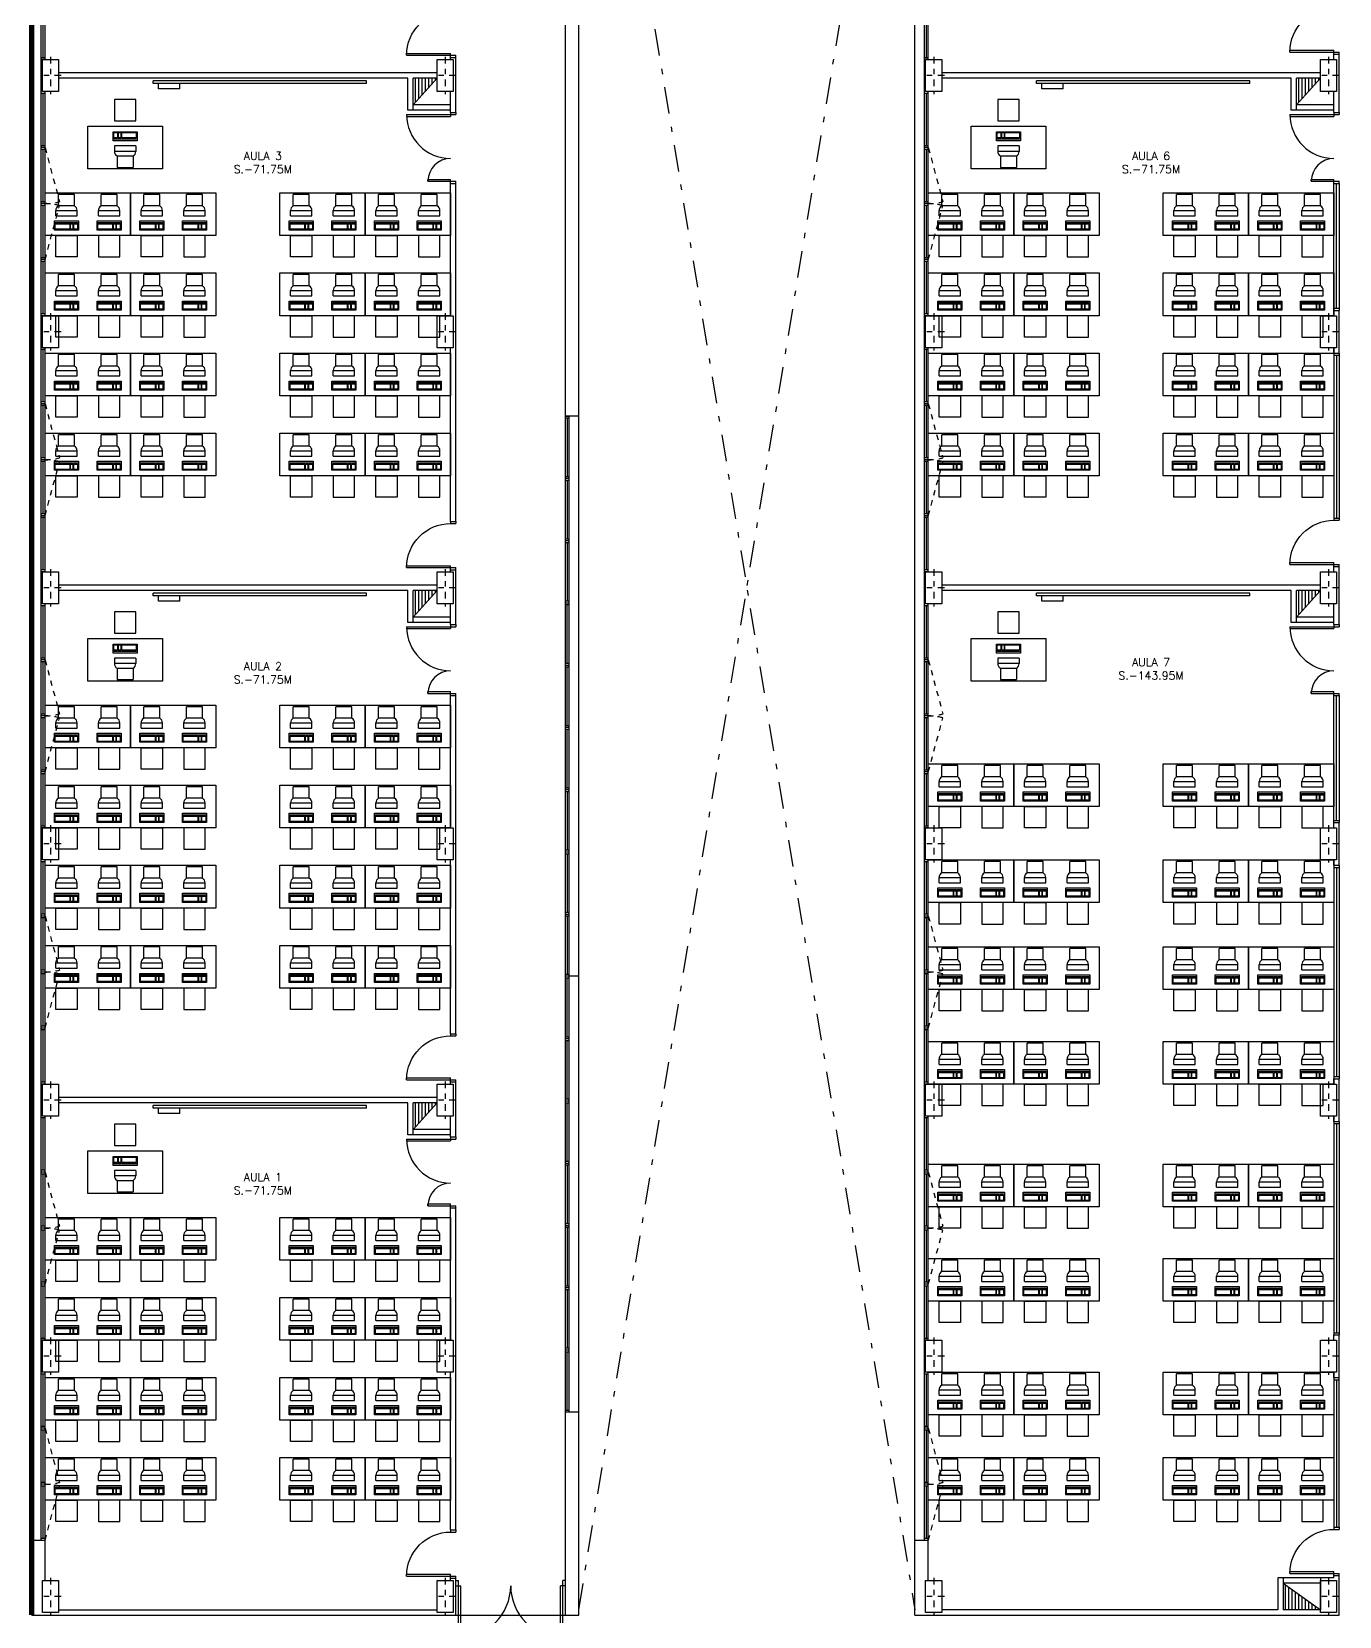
# Model space of a CAD drawing. Header units: millimetres. Extents: x -97 to -13, y 102 to 221.
# Drawn here: x -51.69 to -27.19, y 163.58 to 193.27 of the extents above; entities that cross this region are included whole.
import ezdxf

# ---------------------------------------------------------------- set-up
doc = ezdxf.new("R2010")
doc.units = ezdxf.units.MM
doc.header["$MEASUREMENT"] = 0
doc.linetypes.add('TRAZO_Y_PUNTO', pattern=[1, 0.5, -0.25, 0, -0.25])
doc.linetypes.add('TRAZOS', pattern=[0.75, 0.5, -0.25])
doc.layers.get('0').update_dxf_attribs({"linetype": 'CONTINUOUS'})
for name, color, linetype in [('0-muros-120', 1, 'CONTINUOUS'), ('1-PILARES', 1, 'CONTINUOUS'), ('2-SUPERFICIES', 7, 'CONTINUOUS'), ('6-MOBILIARIO', 7, 'CONTINUOUS')]:
    doc.layers.add(name, color=color, linetype=linetype)
doc.styles.add('RPOMANS', font='romans.shx')

# ---------------------------------------------------------------- blocks, each defined once
blk = doc.blocks.new('P-82-DE')
at = {"color": 24}
for p, q in [((-0.115, 0.825), (-0.115, 0)), ((-0.08, 0.825), (-0.115, 0.825)), ((-0.08, 0.825), (-0.08, -0.1)), ((-0.945, 0), (-0.905, 0)), ((-0.905, 0), (-0.905, -0.1)), ((-0.04, 0), (-0.115, 0)), ((-0.945, -0.1), (-0.905, -0.1)), ((-0.04, -0.1), (-0.08, -0.1))]:
    blk.add_line(p, q, dxfattribs=at)
at = {"color": 54}
for p, q in [((-0.945, 0), (-0.945, -0.1)), ((-0.04, 0), (-0.04, -0.1))]:
    blk.add_line(p, q, dxfattribs=at)
at = {"color": 24}
blk.add_arc((-0.08, 0), 0.825, 90, 180, dxfattribs=at)
blk = doc.blocks.new('A$C6450139C')
at = {"color": 24, "linetype": 'Continuous'}
for p, q in [((0, 1.075), (0.05, 1.075)), ((0, 0.975), (0.09, 0.975)), ((0.05, 0), (0.05, 1.075)), ((0.09, 0), (0.09, 0.975)), ((2.05, 0.975), (1.96, 0.975)), ((1.96, 0), (1.96, 0.975)), ((2, 0), (2, 1.075)), ((2.05, 1.075), (2, 1.075))]:
    blk.add_line(p, q, dxfattribs=at)
for centre, start, end in [((0.05, 0.975), 270, 360), ((2, 0.975), 180, 270)]:
    blk.add_arc(centre, 0.975, start, end, dxfattribs=at)
blk = doc.blocks.new('A$C58C86BFC')
at = {"color": 7, "linetype": 'Continuous'}
for p, q in [((0.49, 0.68), (0.56, 0.68)), ((0.49, 0.58), (0.49, 0.68)), ((0.56, 0.68), (0.56, 0.58)), ((0.57, 0.68), (0.57, 0.58)), ((0.57, 0.68), (0.62, 0.68)), ((0.62, 0.68), (0.62, 0.58)), ((0.63, 0.68), (0.63, 0.58)), ((0.63, 0.68), (0.91, 0.68)), ((0.91, 0.68), (0.91, 0.58)), ((0.56, 0.58), (0.49, 0.58)), ((0.49, 0.555), (0.49, 0.57)), ((0.56, 0.57), (0.49, 0.57)), ((0.56, 0.555), (0.49, 0.555)), ((0.5, 0.43), (0.5, 0.33)), ((0.9, 0.43), (0.5, 0.43)), ((0.9, 0.33), (0.5, 0.33)), ((0.56, 0.57), (0.56, 0.555)), ((0.62, 0.58), (0.57, 0.58)), ((0.57, 0.57), (0.57, 0.555)), ((0.62, 0.57), (0.57, 0.57)), ((0.62, 0.555), (0.57, 0.555)), ((0.62, 0.57), (0.62, 0.555)), ((0.91, 0.58), (0.63, 0.58)), ((0.91, 0.57), (0.63, 0.57)), ((0.63, 0.57), (0.63, 0.555)), ((0.91, 0.555), (0.63, 0.555)), ((0.9, 0.43), (0.9, 0.33)), ((0.91, 0.57), (0.91, 0.555)), ((0.55, 0.243), (0.55, 0.03)), ((0.55, 0.243), (0.85, 0.243)), ((0.55, 0.03), (0.85, 0.03)), ((0.85, 0.243), (0.85, 0.03))]:
    blk.add_line(p, q, dxfattribs=at)
blk.add_lwpolyline([(0.475, 0.525), (0.475, 0.695), (0.925, 0.695), (0.925, 0.525)], close=True, dxfattribs=at)
for centre, start, end in [((0.6, 0.33), 180, 240), ((0.8, 0.33), 300, 0)]:
    blk.add_arc(centre, 0.1, start, end, dxfattribs=at)
at = {"layer": '6-MOBILIARIO', "linetype": 'Continuous'}
for points in [[(0.5, 0.9), (0.9, 0.9), (0.9, 1.3), (0.5, 1.3)], [(1.4, 0), (0, 0), (0, 0.8), (1.4, 0.8)]]:
    blk.add_lwpolyline(points, close=True, dxfattribs=at)
blk = doc.blocks.new('A$C444B2FE7')
at = {"color": 7, "linetype": 'Continuous'}
for p, q in [((0.55, 1.17), (0.25, 1.17)), ((0.25, 0.957), (0.25, 1.17)), ((0.55, 0.957), (0.25, 0.957)), ((0.55, 0.957), (0.55, 1.17)), ((1.35, 1.17), (1.05, 1.17)), ((1.05, 0.957), (1.05, 1.17)), ((1.35, 0.957), (1.05, 0.957)), ((1.35, 0.957), (1.35, 1.17)), ((0.19, 0.645), (0.47, 0.645)), ((0.19, 0.63), (0.19, 0.645)), ((0.19, 0.63), (0.47, 0.63)), ((0.19, 0.52), (0.19, 0.62)), ((0.19, 0.62), (0.47, 0.62)), ((0.2, 0.77), (0.2, 0.87)), ((0.2, 0.87), (0.6, 0.87)), ((0.2, 0.77), (0.6, 0.77)), ((0.47, 0.63), (0.47, 0.645)), ((0.47, 0.52), (0.47, 0.62)), ((0.48, 0.63), (0.48, 0.645)), ((0.48, 0.645), (0.53, 0.645)), ((0.48, 0.63), (0.53, 0.63)), ((0.48, 0.52), (0.48, 0.62)), ((0.48, 0.62), (0.53, 0.62)), ((0.53, 0.63), (0.53, 0.645)), ((0.53, 0.52), (0.53, 0.62)), ((0.54, 0.63), (0.54, 0.645)), ((0.54, 0.645), (0.61, 0.645)), ((0.54, 0.63), (0.61, 0.63)), ((0.54, 0.52), (0.54, 0.62)), ((0.54, 0.62), (0.61, 0.62)), ((0.6, 0.77), (0.6, 0.87)), ((0.61, 0.645), (0.61, 0.63)), ((0.61, 0.62), (0.61, 0.52)), ((0.99, 0.645), (1.27, 0.645)), ((0.99, 0.63), (0.99, 0.645)), ((0.99, 0.63), (1.27, 0.63)), ((0.99, 0.52), (0.99, 0.62)), ((0.99, 0.62), (1.27, 0.62)), ((1, 0.77), (1, 0.87)), ((1, 0.87), (1.4, 0.87)), ((1, 0.77), (1.4, 0.77)), ((1.27, 0.63), (1.27, 0.645)), ((1.27, 0.52), (1.27, 0.62)), ((1.28, 0.63), (1.28, 0.645)), ((1.28, 0.645), (1.33, 0.645)), ((1.28, 0.63), (1.33, 0.63)), ((1.28, 0.52), (1.28, 0.62)), ((1.28, 0.62), (1.33, 0.62)), ((1.33, 0.63), (1.33, 0.645)), ((1.33, 0.52), (1.33, 0.62)), ((1.34, 0.63), (1.34, 0.645)), ((1.34, 0.645), (1.41, 0.645)), ((1.34, 0.63), (1.41, 0.63)), ((1.34, 0.52), (1.34, 0.62)), ((1.34, 0.62), (1.41, 0.62)), ((1.4, 0.77), (1.4, 0.87)), ((1.41, 0.645), (1.41, 0.63)), ((1.41, 0.62), (1.41, 0.52)), ((0.47, 0.52), (0.19, 0.52)), ((0.53, 0.52), (0.48, 0.52)), ((0.61, 0.52), (0.54, 0.52)), ((1.27, 0.52), (0.99, 0.52)), ((1.33, 0.52), (1.28, 0.52)), ((1.41, 0.52), (1.34, 0.52))]:
    blk.add_line(p, q, dxfattribs=at)
for points in [[(0.625, 0.675), (0.625, 0.505), (0.175, 0.505), (0.175, 0.675)], [(1.425, 0.675), (1.425, 0.505), (0.975, 0.505), (0.975, 0.675)]]:
    blk.add_lwpolyline(points, close=True, dxfattribs=at)
for centre, start, end in [((0.3, 0.87), 120, 180), ((0.5, 0.87), 0, 60), ((1.1, 0.87), 120, 180), ((1.3, 0.87), 0, 60)]:
    blk.add_arc(centre, 0.1, start, end, dxfattribs=at)
at = {"layer": '6-MOBILIARIO', "linetype": 'Continuous'}
for points in [[(0, 1.2), (1.6, 1.2), (1.6, 0.4), (0, 0.4)], [(0.2, 0.4), (0.6, 0.4), (0.6, 0), (0.2, 0)], [(1.4, 0.4), (1, 0.4), (1, 0), (1.4, 0)]]:
    blk.add_lwpolyline(points, close=True, dxfattribs=at)

msp = doc.modelspace()

# ---------------------------------------------------------------- hatches: boundary and pattern name
at = {"linetype": 'Continuous'}
h = msp.add_hatch(dxfattribs=at)
h.set_pattern_fill('ANSI31', color=104, scale=0.5, angle=45, style=0)
h.set_pattern_definition([(90, (-67.43472, 15.42742), (-0.0625, 1e-17), [])])
h.paths.add_polyline_path([(-44.091, 192.401), (-44.541, 192.401), (-44.541, 191.901)])
h = msp.add_hatch(dxfattribs=at)
h.set_pattern_fill('ANSI31', color=104, scale=0.5, angle=45, style=0)
h.set_pattern_definition([(90, (-50.88472, 15.42742), (-0.0625, 1e-17), [])])
h.paths.add_polyline_path([(-27.541, 192.401), (-27.991, 192.401), (-27.991, 191.901)])
h = msp.add_hatch(dxfattribs=at)
h.set_pattern_fill('ANSI31', color=104, scale=0.5, angle=45, style=0)
h.set_pattern_definition([(90, (-67.43472, 5.82742), (-0.0625, 1e-17), [])])
h.paths.add_polyline_path([(-44.091, 182.801), (-44.541, 182.801), (-44.541, 182.301)])
h = msp.add_hatch(dxfattribs=at)
h.set_pattern_fill('ANSI31', color=104, scale=0.5, angle=45, style=0)
h.set_pattern_definition([(90, (-50.88472, 5.82742), (-0.0625, 1e-17), [])])
h.paths.add_polyline_path([(-27.541, 182.801), (-27.991, 182.801), (-27.991, 182.301)])
h = msp.add_hatch(dxfattribs=at)
h.set_pattern_fill('ANSI31', color=104, scale=0.5, angle=45, style=0)
h.set_pattern_definition([(90, (-67.43472, -3.77258), (-0.0625, 1e-17), [])])
h.paths.add_polyline_path([(-44.091, 173.201), (-44.541, 173.201), (-44.541, 172.701)])
h = msp.add_hatch(dxfattribs=at)
h.set_pattern_fill('ANSI31', color=104, scale=0.5, angle=45, style=0)
h.set_pattern_definition([(270, (-51.13472, 340.67381), (-0.0625, -1e-17), [])])
h.paths.add_polyline_path([(-27.541, 163.701), (-28.241, 164.201), (-28.241, 163.701)])

# ---------------------------------------------------------------- linework, layer by layer
at = {"color": 24, "linetype": 'Continuous'}
for p, q in [((-51.691, 165.001), (-51.691, 202.101)), ((-51.511, 165.001), (-51.511, 202.101)), ((-35.141, 165.001), (-35.141, 200.701)), ((-34.961, 165.001), (-34.961, 200.701)), ((-51.441, 192.751), (-51.441, 196.951)), ((-34.891, 192.751), (-34.891, 196.951)), ((-51.476, 192.786), (-51.476, 193.766)), ((-34.926, 192.786), (-34.926, 193.766)), ((-51.441, 192.786), (-51.511, 192.786)), ((-51.441, 192.751), (-51.511, 192.751)), ((-34.891, 192.786), (-34.961, 192.786)), ((-34.891, 192.751), (-34.961, 192.751)), ((-51.441, 187.951), (-51.441, 192.151)), ((-34.891, 187.951), (-34.891, 192.151)), ((-51.441, 192.116), (-51.511, 192.116)), ((-51.476, 191.136), (-51.476, 192.116)), ((-43.841, 191.901), (-44.541, 191.901)), ((-34.891, 192.116), (-34.961, 192.116)), ((-34.926, 191.136), (-34.926, 192.116)), ((-27.291, 191.901), (-27.991, 191.901)), ((-43.841, 191.801), (-44.541, 191.801)), ((-27.291, 191.801), (-27.991, 191.801)), ((-51.441, 191.136), (-51.511, 191.136)), ((-51.441, 191.101), (-51.511, 191.101)), ((-51.441, 191.066), (-51.511, 191.066)), ((-51.476, 190.086), (-51.476, 191.066)), ((-34.891, 191.136), (-34.961, 191.136)), ((-34.891, 191.101), (-34.961, 191.101)), ((-34.891, 191.066), (-34.961, 191.066)), ((-34.926, 190.086), (-34.926, 191.066)), ((-27.291, 190.431), (-27.291, 190.506)), ((-27.291, 190.431), (-27.291, 190.506)), ((-27.291, 190.431), (-27.291, 190.506)), ((-27.291, 190.431), (-27.291, 190.506)), ((-27.291, 190.431), (-27.191, 190.431)), ((-27.291, 190.431), (-27.191, 190.431)), ((-27.291, 190.431), (-27.191, 190.431)), ((-27.291, 190.431), (-27.191, 190.431)), ((-27.291, 188.051), (-27.291, 190.431)), ((-27.241, 188.091), (-27.241, 190.431)), ((-27.191, 190.431), (-27.191, 190.471)), ((-27.191, 190.431), (-27.191, 190.471)), ((-27.191, 190.431), (-27.191, 190.471)), ((-27.191, 190.431), (-27.191, 190.471)), ((-27.191, 190.431), (-27.191, 188.051)), ((-51.441, 190.086), (-51.511, 190.086)), ((-34.891, 190.086), (-34.961, 190.086)), ((-51.441, 190.051), (-51.511, 190.051)), ((-51.441, 190.016), (-51.511, 190.016)), ((-51.476, 189.036), (-51.476, 190.016)), ((-34.891, 190.051), (-34.961, 190.051)), ((-34.891, 190.016), (-34.961, 190.016)), ((-34.926, 189.036), (-34.926, 190.016)), ((-51.441, 189.036), (-51.511, 189.036)), ((-51.441, 189.001), (-51.511, 189.001)), ((-51.441, 188.966), (-51.511, 188.966)), ((-51.476, 187.986), (-51.476, 188.966)), ((-34.891, 189.036), (-34.961, 189.036)), ((-34.891, 189.001), (-34.961, 189.001)), ((-34.891, 188.966), (-34.961, 188.966)), ((-34.926, 187.986), (-34.926, 188.966)), ((-51.441, 187.986), (-51.511, 187.986)), ((-34.891, 187.986), (-34.961, 187.986)), ((-27.291, 188.091), (-27.191, 188.091)), ((-51.441, 187.951), (-51.511, 187.951)), ((-34.891, 187.951), (-34.961, 187.951)), ((-51.441, 187.316), (-51.511, 187.316)), ((-51.476, 186.336), (-51.476, 187.316)), ((-51.441, 183.151), (-51.441, 187.351)), ((-34.891, 187.316), (-34.961, 187.316)), ((-34.926, 186.336), (-34.926, 187.316)), ((-34.891, 183.151), (-34.891, 187.351)), ((-27.291, 187.251), (-27.291, 184.156)), ((-27.291, 187.211), (-27.191, 187.211)), ((-27.241, 187.211), (-27.241, 184.156)), ((-27.191, 187.251), (-27.191, 184.156)), ((-51.441, 186.336), (-51.511, 186.336)), ((-51.441, 186.301), (-51.511, 186.301)), ((-51.441, 186.266), (-51.511, 186.266)), ((-51.476, 185.286), (-51.476, 186.266)), ((-34.891, 186.336), (-34.961, 186.336)), ((-34.891, 186.301), (-34.961, 186.301)), ((-34.891, 186.266), (-34.961, 186.266)), ((-34.926, 185.286), (-34.926, 186.266)), ((-41.691, 167.404), (-41.691, 186.071)), ((-41.691, 186.071), (-41.621, 186.071)), ((-41.691, 186.036), (-41.621, 186.036)), ((-41.656, 186.036), (-41.656, 184.939)), ((-41.621, 167.404), (-41.621, 186.071)), ((-41.441, 167.404), (-41.441, 186.071)), ((-51.441, 185.286), (-51.511, 185.286)), ((-51.441, 185.251), (-51.511, 185.251)), ((-51.441, 185.216), (-51.511, 185.216)), ((-51.476, 184.236), (-51.476, 185.216)), ((-34.891, 185.286), (-34.961, 185.286)), ((-34.891, 185.251), (-34.961, 185.251)), ((-34.891, 185.216), (-34.961, 185.216)), ((-34.926, 184.236), (-34.926, 185.216)), ((-41.691, 184.939), (-41.621, 184.939)), ((-41.691, 184.904), (-41.621, 184.904)), ((-41.691, 184.869), (-41.621, 184.869)), ((-41.656, 184.869), (-41.656, 183.772)), ((-51.441, 184.236), (-51.511, 184.236)), ((-51.441, 184.201), (-51.511, 184.201)), ((-51.441, 184.166), (-51.511, 184.166)), ((-51.476, 183.186), (-51.476, 184.166)), ((-34.891, 184.236), (-34.961, 184.236)), ((-34.891, 184.201), (-34.961, 184.201)), ((-34.891, 184.166), (-34.961, 184.166)), ((-34.926, 183.186), (-34.926, 184.166)), ((-41.691, 183.772), (-41.621, 183.772)), ((-41.691, 183.737), (-41.621, 183.737)), ((-41.691, 183.702), (-41.621, 183.702)), ((-41.656, 183.702), (-41.656, 182.606)), ((-51.441, 183.186), (-51.511, 183.186)), ((-51.441, 183.151), (-51.511, 183.151)), ((-34.891, 183.186), (-34.961, 183.186)), ((-34.891, 183.151), (-34.961, 183.151)), ((-51.441, 182.516), (-51.511, 182.516)), ((-51.476, 181.536), (-51.476, 182.516)), ((-51.441, 178.351), (-51.441, 182.551)), ((-41.691, 182.606), (-41.621, 182.606)), ((-41.691, 182.571), (-41.621, 182.571)), ((-41.691, 182.536), (-41.621, 182.536)), ((-41.656, 181.439), (-41.656, 182.536)), ((-34.891, 182.516), (-34.961, 182.516)), ((-34.926, 181.536), (-34.926, 182.516)), ((-34.891, 178.351), (-34.891, 182.551)), ((-43.841, 182.301), (-44.541, 182.301)), ((-43.841, 182.201), (-44.541, 182.201)), ((-27.291, 182.301), (-27.991, 182.301)), ((-27.291, 182.201), (-27.991, 182.201)), ((-51.441, 181.536), (-51.511, 181.536)), ((-51.441, 181.501), (-51.511, 181.501)), ((-51.441, 181.466), (-51.511, 181.466)), ((-51.476, 180.486), (-51.476, 181.466)), ((-34.891, 181.536), (-34.961, 181.536)), ((-34.891, 181.501), (-34.961, 181.501)), ((-34.891, 181.466), (-34.961, 181.466)), ((-34.926, 180.486), (-34.926, 181.466)), ((-41.691, 181.439), (-41.621, 181.439)), ((-41.691, 181.404), (-41.621, 181.404)), ((-41.691, 181.369), (-41.621, 181.369)), ((-41.656, 180.272), (-41.656, 181.369)), ((-27.291, 180.831), (-27.291, 180.906)), ((-27.291, 180.831), (-27.291, 180.906)), ((-27.291, 180.831), (-27.291, 180.906)), ((-27.291, 180.831), (-27.291, 180.906)), ((-27.191, 180.831), (-27.191, 180.871)), ((-27.191, 180.831), (-27.191, 180.871)), ((-27.191, 180.831), (-27.191, 180.871)), ((-27.191, 180.831), (-27.191, 180.871)), ((-27.291, 180.831), (-27.191, 180.831)), ((-27.291, 180.831), (-27.191, 180.831)), ((-27.291, 180.831), (-27.191, 180.831)), ((-27.291, 180.831), (-27.191, 180.831)), ((-27.291, 178.451), (-27.291, 180.831)), ((-27.241, 178.491), (-27.241, 180.831)), ((-27.191, 180.831), (-27.191, 178.451)), ((-51.441, 180.486), (-51.511, 180.486)), ((-51.441, 180.451), (-51.511, 180.451)), ((-51.441, 180.416), (-51.511, 180.416)), ((-51.476, 179.436), (-51.476, 180.416)), ((-41.691, 180.272), (-41.621, 180.272)), ((-34.891, 180.486), (-34.961, 180.486)), ((-34.891, 180.451), (-34.961, 180.451)), ((-34.891, 180.416), (-34.961, 180.416)), ((-34.926, 179.436), (-34.926, 180.416)), ((-41.691, 180.237), (-41.621, 180.237)), ((-41.691, 180.202), (-41.621, 180.202)), ((-41.656, 179.106), (-41.656, 180.202)), ((-51.441, 179.436), (-51.511, 179.436)), ((-51.441, 179.401), (-51.511, 179.401)), ((-51.441, 179.366), (-51.511, 179.366)), ((-51.476, 178.386), (-51.476, 179.366)), ((-34.891, 179.436), (-34.961, 179.436)), ((-34.891, 179.401), (-34.961, 179.401)), ((-34.891, 179.366), (-34.961, 179.366)), ((-34.926, 178.386), (-34.926, 179.366)), ((-41.691, 179.106), (-41.621, 179.106)), ((-41.691, 179.071), (-41.621, 179.071)), ((-41.691, 179.036), (-41.621, 179.036)), ((-41.656, 179.036), (-41.656, 177.939)), ((-27.291, 178.491), (-27.191, 178.491)), ((-51.441, 178.386), (-51.511, 178.386)), ((-51.441, 178.351), (-51.511, 178.351)), ((-34.891, 178.386), (-34.961, 178.386)), ((-34.891, 178.351), (-34.961, 178.351)), ((-41.691, 177.939), (-41.621, 177.939)), ((-41.691, 177.904), (-41.621, 177.904)), ((-51.441, 177.716), (-51.511, 177.716)), ((-51.476, 176.736), (-51.476, 177.716)), ((-51.441, 173.551), (-51.441, 177.751)), ((-41.691, 177.869), (-41.621, 177.869)), ((-41.656, 177.869), (-41.656, 176.772)), ((-34.891, 177.716), (-34.961, 177.716)), ((-34.926, 176.736), (-34.926, 177.716)), ((-34.891, 173.551), (-34.891, 177.751)), ((-27.291, 177.651), (-27.291, 173.651)), ((-27.291, 177.611), (-27.191, 177.611)), ((-27.241, 177.611), (-27.241, 173.691)), ((-27.191, 177.651), (-27.191, 173.651)), ((-51.441, 176.736), (-51.511, 176.736)), ((-51.441, 176.701), (-51.511, 176.701)), ((-41.691, 176.772), (-41.621, 176.772)), ((-41.691, 176.737), (-41.621, 176.737)), ((-41.691, 176.702), (-41.621, 176.702)), ((-41.656, 176.702), (-41.656, 175.606)), ((-34.891, 176.736), (-34.961, 176.736)), ((-34.891, 176.701), (-34.961, 176.701)), ((-51.441, 176.666), (-51.511, 176.666)), ((-51.476, 175.686), (-51.476, 176.666)), ((-34.891, 176.666), (-34.961, 176.666)), ((-34.926, 175.686), (-34.926, 176.666)), ((-51.441, 175.686), (-51.511, 175.686)), ((-51.441, 175.651), (-51.511, 175.651)), ((-51.441, 175.616), (-51.511, 175.616)), ((-51.476, 174.636), (-51.476, 175.616)), ((-41.621, 175.606), (-41.691, 175.606)), ((-41.441, 175.571), (-41.691, 175.571)), ((-41.621, 175.536), (-41.691, 175.536)), ((-41.656, 174.439), (-41.656, 175.536)), ((-34.891, 175.686), (-34.961, 175.686)), ((-34.891, 175.651), (-34.961, 175.651)), ((-34.891, 175.616), (-34.961, 175.616)), ((-34.926, 174.636), (-34.926, 175.616)), ((-51.441, 174.636), (-51.511, 174.636)), ((-34.891, 174.636), (-34.961, 174.636)), ((-51.441, 174.601), (-51.511, 174.601)), ((-51.441, 174.566), (-51.511, 174.566)), ((-51.476, 173.586), (-51.476, 174.566)), ((-41.691, 174.439), (-41.621, 174.439)), ((-41.691, 174.404), (-41.621, 174.404)), ((-41.691, 174.369), (-41.621, 174.369)), ((-41.656, 173.272), (-41.656, 174.369)), ((-34.891, 174.601), (-34.961, 174.601)), ((-34.891, 174.566), (-34.961, 174.566)), ((-34.926, 173.586), (-34.926, 174.566)), ((-51.441, 173.586), (-51.511, 173.586)), ((-51.441, 173.551), (-51.511, 173.551)), ((-34.891, 173.586), (-34.961, 173.586)), ((-34.891, 173.551), (-34.961, 173.551)), ((-27.291, 173.691), (-27.191, 173.691)), ((-41.691, 173.272), (-41.621, 173.272)), ((-41.691, 173.237), (-41.621, 173.237)), ((-41.691, 173.202), (-41.621, 173.202)), ((-41.656, 172.106), (-41.656, 173.202)), ((-51.441, 172.916), (-51.511, 172.916)), ((-51.476, 171.936), (-51.476, 172.916)), ((-51.441, 168.751), (-51.441, 172.951)), ((-34.891, 172.916), (-34.961, 172.916)), ((-34.926, 171.936), (-34.926, 172.916)), ((-34.891, 168.751), (-34.891, 172.951)), ((-27.291, 172.851), (-27.291, 168.851)), ((-27.191, 172.851), (-27.191, 168.851)), ((-43.841, 172.701), (-44.541, 172.701)), ((-43.841, 172.601), (-44.541, 172.601)), ((-27.291, 172.811), (-27.191, 172.811)), ((-27.241, 172.811), (-27.241, 168.891)), ((-41.691, 172.106), (-41.621, 172.106)), ((-41.691, 172.071), (-41.621, 172.071)), ((-41.691, 172.036), (-41.621, 172.036)), ((-41.656, 172.036), (-41.656, 170.939)), ((-51.441, 171.936), (-51.511, 171.936)), ((-51.441, 171.901), (-51.511, 171.901)), ((-51.441, 171.866), (-51.511, 171.866)), ((-51.476, 170.886), (-51.476, 171.866)), ((-34.891, 171.936), (-34.961, 171.936)), ((-34.891, 171.901), (-34.961, 171.901)), ((-34.891, 171.866), (-34.961, 171.866)), ((-34.926, 170.886), (-34.926, 171.866)), ((-51.441, 170.886), (-51.511, 170.886)), ((-51.441, 170.851), (-51.511, 170.851)), ((-51.441, 170.816), (-51.511, 170.816)), ((-51.476, 169.836), (-51.476, 170.816)), ((-41.691, 170.939), (-41.621, 170.939)), ((-41.691, 170.904), (-41.621, 170.904)), ((-41.691, 170.869), (-41.621, 170.869)), ((-41.656, 170.869), (-41.656, 169.772)), ((-34.891, 170.886), (-34.961, 170.886)), ((-34.891, 170.851), (-34.961, 170.851)), ((-34.891, 170.816), (-34.961, 170.816)), ((-34.926, 169.836), (-34.926, 170.816)), ((-51.441, 169.836), (-51.511, 169.836)), ((-51.441, 169.801), (-51.511, 169.801)), ((-51.441, 169.766), (-51.511, 169.766)), ((-51.476, 168.786), (-51.476, 169.766)), ((-41.691, 169.772), (-41.621, 169.772)), ((-41.691, 169.737), (-41.621, 169.737)), ((-41.691, 169.702), (-41.621, 169.702)), ((-41.656, 169.702), (-41.656, 168.606)), ((-34.891, 169.836), (-34.961, 169.836)), ((-34.891, 169.801), (-34.961, 169.801)), ((-34.891, 169.766), (-34.961, 169.766)), ((-34.926, 168.786), (-34.926, 169.766)), ((-51.441, 168.786), (-51.511, 168.786)), ((-51.441, 168.751), (-51.511, 168.751)), ((-34.891, 168.786), (-34.961, 168.786)), ((-34.891, 168.751), (-34.961, 168.751)), ((-27.291, 168.891), (-27.191, 168.891)), ((-41.691, 168.606), (-41.621, 168.606)), ((-41.691, 168.571), (-41.621, 168.571)), ((-41.691, 168.536), (-41.621, 168.536)), ((-41.656, 167.439), (-41.656, 168.536)), ((-51.441, 168.151), (-51.511, 168.151)), ((-51.441, 168.116), (-51.511, 168.116)), ((-51.476, 167.136), (-51.476, 168.116)), ((-51.441, 165.001), (-51.441, 168.151)), ((-34.891, 168.151), (-34.961, 168.151)), ((-34.891, 168.116), (-34.961, 168.116)), ((-34.926, 167.136), (-34.926, 168.116)), ((-34.891, 165.001), (-34.891, 168.151)), ((-27.291, 168.051), (-27.291, 165.246)), ((-27.291, 168.011), (-27.191, 168.011)), ((-27.241, 168.011), (-27.241, 165.246)), ((-27.191, 165.246), (-27.191, 168.051)), ((-41.691, 167.439), (-41.621, 167.439)), ((-51.441, 167.136), (-51.511, 167.136)), ((-51.441, 167.101), (-51.511, 167.101)), ((-51.441, 167.066), (-51.511, 167.066)), ((-51.476, 166.086), (-51.476, 167.066)), ((-34.891, 167.136), (-34.961, 167.136)), ((-34.891, 167.101), (-34.961, 167.101)), ((-34.891, 167.066), (-34.961, 167.066)), ((-34.926, 166.086), (-34.926, 167.066)), ((-51.441, 166.086), (-51.511, 166.086)), ((-51.441, 166.051), (-51.511, 166.051)), ((-51.441, 166.016), (-51.511, 166.016)), ((-51.476, 165.036), (-51.476, 166.016)), ((-34.891, 166.086), (-34.961, 166.086)), ((-34.891, 166.051), (-34.961, 166.051)), ((-34.891, 166.016), (-34.961, 166.016)), ((-34.926, 165.036), (-34.926, 166.016)), ((-51.441, 165.036), (-51.511, 165.036)), ((-34.891, 165.036), (-34.961, 165.036)), ((-27.541, 164.301), (-28.241, 164.301)), ((-27.541, 164.201), (-28.241, 164.201)), ((-43.741, 163.601), (-41.691, 163.601))]:
    msp.add_line(p, q, dxfattribs=at)
at = {"color": 54, "linetype": 'Continuous'}
for p, q in [((-41.691, 186.071), (-41.691, 202.101)), ((-41.441, 186.071), (-41.441, 202.101)), ((-43.841, 192.751), (-43.841, 192.791)), ((-43.741, 191.761), (-43.741, 192.791)), ((-27.291, 192.751), (-27.291, 192.851)), ((-27.191, 191.761), (-27.191, 192.851)), ((-44.091, 192.501), (-51.191, 192.501)), ((-27.541, 192.501), (-34.641, 192.501)), ((-44.641, 192.401), (-51.191, 192.401)), ((-44.641, 191.801), (-44.641, 192.401)), ((-44.091, 192.401), (-44.541, 192.401)), ((-44.541, 191.801), (-44.541, 192.401)), ((-43.841, 191.761), (-43.841, 192.151)), ((-28.091, 192.401), (-34.641, 192.401)), ((-28.091, 191.801), (-28.091, 192.401)), ((-27.541, 192.401), (-27.991, 192.401)), ((-27.991, 191.801), (-27.991, 192.401)), ((-27.291, 191.761), (-27.291, 192.151)), ((-44.541, 191.801), (-44.641, 191.801)), ((-27.991, 191.801), (-28.091, 191.801)), ((-43.841, 187.951), (-43.841, 190.431)), ((-43.741, 184.096), (-43.741, 190.431)), ((-27.291, 187.951), (-27.291, 188.051)), ((-27.291, 188.051), (-27.191, 188.051)), ((-27.191, 187.251), (-27.191, 188.051)), ((-43.841, 184.096), (-43.841, 187.351)), ((-27.291, 187.251), (-27.291, 187.351)), ((-27.291, 187.351), (-27.291, 187.251)), ((-27.291, 187.251), (-27.191, 187.251)), ((-41.441, 186.071), (-41.691, 186.071)), ((-27.291, 183.151), (-27.291, 183.251)), ((-27.191, 182.161), (-27.191, 183.251)), ((-43.841, 183.151), (-43.841, 183.191)), ((-43.741, 182.161), (-43.741, 183.191)), ((-44.091, 182.901), (-51.191, 182.901)), ((-44.641, 182.801), (-51.191, 182.801)), ((-44.641, 182.201), (-44.641, 182.801)), ((-44.091, 182.801), (-44.541, 182.801)), ((-44.541, 182.201), (-44.541, 182.801)), ((-27.541, 182.901), (-34.641, 182.901)), ((-28.091, 182.801), (-34.641, 182.801)), ((-28.091, 182.201), (-28.091, 182.801)), ((-27.541, 182.801), (-27.991, 182.801)), ((-27.991, 182.201), (-27.991, 182.801)), ((-43.841, 182.161), (-43.841, 182.551)), ((-27.291, 182.161), (-27.291, 182.551)), ((-44.541, 182.201), (-44.641, 182.201)), ((-27.991, 182.201), (-28.091, 182.201)), ((-43.841, 178.351), (-43.841, 180.831)), ((-43.741, 174.496), (-43.741, 180.831)), ((-27.291, 178.351), (-27.291, 178.451)), ((-27.291, 178.451), (-27.191, 178.451)), ((-27.191, 177.651), (-27.191, 178.451)), ((-43.841, 174.496), (-43.841, 177.751)), ((-27.291, 177.651), (-27.291, 177.751)), ((-27.291, 177.751), (-27.291, 177.651)), ((-27.291, 177.651), (-27.291, 177.751)), ((-27.291, 177.651), (-27.191, 177.651)), ((-43.841, 173.551), (-43.841, 173.591)), ((-43.741, 172.561), (-43.741, 173.591)), ((-27.291, 173.551), (-27.291, 173.651)), ((-27.291, 173.551), (-27.291, 173.651)), ((-27.291, 173.651), (-27.191, 173.651)), ((-27.291, 173.651), (-27.191, 173.651)), ((-27.191, 172.851), (-27.191, 173.651)), ((-44.091, 173.301), (-51.191, 173.301)), ((-44.641, 173.201), (-51.191, 173.201)), ((-44.641, 172.601), (-44.641, 173.201)), ((-44.091, 173.201), (-44.541, 173.201)), ((-44.541, 172.601), (-44.541, 173.201)), ((-43.841, 172.561), (-43.841, 172.951)), ((-27.291, 172.851), (-27.291, 172.951)), ((-27.291, 172.951), (-27.291, 172.851)), ((-27.291, 172.851), (-27.291, 172.951)), ((-27.291, 172.951), (-27.291, 172.851)), ((-27.291, 172.851), (-27.291, 172.951)), ((-27.291, 172.851), (-27.191, 172.851)), ((-27.291, 172.851), (-27.191, 172.851)), ((-44.541, 172.601), (-44.641, 172.601)), ((-43.841, 168.751), (-43.841, 171.231)), ((-43.741, 165.196), (-43.741, 171.231)), ((-27.291, 168.751), (-27.291, 168.851)), ((-27.291, 168.751), (-27.291, 168.851)), ((-27.291, 168.851), (-27.191, 168.851)), ((-27.291, 168.851), (-27.191, 168.851)), ((-27.191, 168.051), (-27.191, 168.851)), ((-43.841, 165.196), (-43.841, 168.151)), ((-27.291, 168.051), (-27.291, 168.151)), ((-27.291, 168.051), (-27.291, 168.151)), ((-27.291, 168.151), (-27.291, 168.051)), ((-27.291, 168.051), (-27.191, 168.051)), ((-41.691, 163.601), (-41.691, 167.404)), ((-41.441, 167.404), (-41.691, 167.404)), ((-41.441, 163.601), (-41.441, 167.404)), ((-51.441, 165.001), (-51.691, 165.001)), ((-51.691, 163.601), (-51.691, 165.001)), ((-51.441, 164.251), (-51.441, 165.001)), ((-35.141, 163.601), (-35.141, 165.001)), ((-34.891, 165.001), (-35.141, 165.001)), ((-34.891, 164.251), (-34.891, 165.001)), ((-43.841, 164.251), (-43.841, 164.291)), ((-43.741, 163.601), (-43.741, 164.291)), ((-28.341, 164.301), (-28.341, 163.701)), ((-28.241, 164.301), (-28.341, 164.301)), ((-28.241, 164.301), (-28.241, 163.701)), ((-27.541, 164.301), (-27.541, 163.701)), ((-27.291, 164.301), (-27.541, 164.301)), ((-27.291, 164.301), (-27.291, 164.341)), ((-27.191, 163.601), (-27.191, 164.341)), ((-51.191, 163.701), (-44.091, 163.701)), ((-28.341, 163.701), (-34.641, 163.701)), ((-27.541, 163.701), (-28.241, 163.701)), ((-51.691, 163.601), (-43.741, 163.601)), ((-41.691, 163.601), (-41.441, 163.601)), ((-35.141, 163.601), (-27.191, 163.601))]:
    msp.add_line(p, q, dxfattribs=at)
at = {"color": 104, "linetype": 'TRAZO_Y_PUNTO'}
for p, q in [((-41.441, 202.001), (-35.141, 163.701)), ((-41.441, 163.701), (-35.141, 202.001))]:
    msp.add_line(p, q, dxfattribs=at)
at = {"color": 104, "linetype": 'Continuous'}
for p, q in [((-44.541, 191.901), (-44.091, 192.401)), ((-27.991, 191.901), (-27.541, 192.401)), ((-44.541, 182.301), (-44.091, 182.801)), ((-27.991, 182.301), (-27.541, 182.801)), ((-44.541, 172.701), (-44.091, 173.201)), ((-28.241, 164.201), (-27.541, 163.701))]:
    msp.add_line(p, q, dxfattribs=at)
at = {"color": 24}
for p, q in [((-44.666, 191.721), (-43.741, 191.721)), ((-44.666, 191.721), (-44.666, 191.686)), ((-44.666, 191.721), (-43.741, 191.721)), ((-44.666, 191.721), (-44.666, 191.686)), ((-44.665, 191.686), (-43.841, 191.686)), ((-44.665, 191.686), (-43.841, 191.686)), ((-43.841, 191.761), (-43.841, 191.686)), ((-43.841, 191.761), (-43.841, 191.686)), ((-43.741, 191.761), (-43.741, 191.721)), ((-43.741, 191.761), (-43.741, 191.721)), ((-28.116, 191.721), (-27.191, 191.721)), ((-28.116, 191.721), (-28.116, 191.686)), ((-28.116, 191.721), (-27.191, 191.721)), ((-28.116, 191.721), (-28.116, 191.686)), ((-28.115, 191.686), (-27.291, 191.686)), ((-28.115, 191.686), (-27.291, 191.686)), ((-27.291, 191.761), (-27.291, 191.686)), ((-27.291, 191.761), (-27.291, 191.686)), ((-27.191, 191.761), (-27.191, 191.721)), ((-27.191, 191.761), (-27.191, 191.721)), ((-44.266, 190.471), (-44.266, 190.506)), ((-44.266, 190.506), (-43.841, 190.506)), ((-44.266, 190.471), (-44.266, 190.506)), ((-44.266, 190.506), (-43.841, 190.506)), ((-44.266, 190.471), (-43.741, 190.471)), ((-44.266, 190.471), (-43.741, 190.471)), ((-43.841, 190.431), (-43.841, 190.506)), ((-43.841, 190.431), (-43.841, 190.506)), ((-43.741, 190.431), (-43.741, 190.471)), ((-43.741, 190.431), (-43.741, 190.471)), ((-27.716, 190.471), (-27.716, 190.506)), ((-27.716, 190.506), (-27.291, 190.506)), ((-27.716, 190.471), (-27.716, 190.506)), ((-27.716, 190.506), (-27.291, 190.506)), ((-27.716, 190.471), (-27.191, 190.471)), ((-27.716, 190.471), (-27.191, 190.471)), ((-27.291, 190.431), (-27.291, 190.506)), ((-27.291, 190.431), (-27.291, 190.506)), ((-27.291, 190.431), (-27.191, 190.431)), ((-27.291, 190.431), (-27.191, 190.431)), ((-27.191, 190.431), (-27.191, 190.471)), ((-27.191, 190.431), (-27.191, 190.471)), ((-44.666, 182.121), (-43.741, 182.121)), ((-44.666, 182.121), (-44.666, 182.086)), ((-44.666, 182.121), (-43.741, 182.121)), ((-44.666, 182.121), (-44.666, 182.086)), ((-44.665, 182.086), (-43.841, 182.086)), ((-44.665, 182.086), (-43.841, 182.086)), ((-43.841, 182.161), (-43.841, 182.086)), ((-43.841, 182.161), (-43.841, 182.086)), ((-43.741, 182.161), (-43.741, 182.121)), ((-43.741, 182.161), (-43.741, 182.121)), ((-28.116, 182.121), (-27.191, 182.121)), ((-28.116, 182.121), (-28.116, 182.086)), ((-28.116, 182.121), (-27.191, 182.121)), ((-28.116, 182.121), (-28.116, 182.086)), ((-28.115, 182.086), (-27.291, 182.086)), ((-28.115, 182.086), (-27.291, 182.086)), ((-27.291, 182.161), (-27.291, 182.086)), ((-27.291, 182.161), (-27.291, 182.086)), ((-27.191, 182.161), (-27.191, 182.121)), ((-27.191, 182.161), (-27.191, 182.121)), ((-44.266, 180.871), (-44.266, 180.906)), ((-44.266, 180.906), (-43.841, 180.906)), ((-44.266, 180.871), (-44.266, 180.906)), ((-44.266, 180.906), (-43.841, 180.906)), ((-44.266, 180.871), (-43.741, 180.871)), ((-44.266, 180.871), (-43.741, 180.871)), ((-43.841, 180.831), (-43.841, 180.906)), ((-43.841, 180.831), (-43.841, 180.906)), ((-43.741, 180.831), (-43.741, 180.871)), ((-43.741, 180.831), (-43.741, 180.871)), ((-27.716, 180.871), (-27.716, 180.906)), ((-27.716, 180.906), (-27.291, 180.906)), ((-27.716, 180.871), (-27.716, 180.906)), ((-27.716, 180.906), (-27.291, 180.906)), ((-27.716, 180.871), (-27.191, 180.871)), ((-27.716, 180.871), (-27.191, 180.871)), ((-27.291, 180.831), (-27.291, 180.906)), ((-27.291, 180.831), (-27.291, 180.906)), ((-27.291, 180.831), (-27.291, 180.906)), ((-27.291, 180.831), (-27.291, 180.906)), ((-27.191, 180.831), (-27.191, 180.871)), ((-27.191, 180.831), (-27.191, 180.871)), ((-27.191, 180.831), (-27.191, 180.871)), ((-27.191, 180.831), (-27.191, 180.871)), ((-27.291, 180.831), (-27.191, 180.831)), ((-27.291, 180.831), (-27.191, 180.831)), ((-43.841, 172.561), (-43.841, 172.486)), ((-43.841, 172.561), (-43.841, 172.486)), ((-43.741, 172.561), (-43.741, 172.521)), ((-43.741, 172.561), (-43.741, 172.521)), ((-44.666, 172.521), (-43.741, 172.521)), ((-44.666, 172.521), (-44.666, 172.486)), ((-44.666, 172.521), (-43.741, 172.521)), ((-44.666, 172.521), (-44.666, 172.486)), ((-44.665, 172.486), (-43.841, 172.486)), ((-44.665, 172.486), (-43.841, 172.486)), ((-44.266, 171.271), (-44.266, 171.306)), ((-44.266, 171.306), (-43.841, 171.306)), ((-44.266, 171.271), (-44.266, 171.306)), ((-44.266, 171.306), (-43.841, 171.306)), ((-44.266, 171.271), (-43.741, 171.271)), ((-44.266, 171.271), (-43.741, 171.271)), ((-43.841, 171.231), (-43.841, 171.306)), ((-43.841, 171.231), (-43.841, 171.306)), ((-43.741, 171.231), (-43.741, 171.271)), ((-43.741, 171.231), (-43.741, 171.271))]:
    msp.add_line(p, q, dxfattribs=at)
at = {"color": 54}
for p, q in [((-43.841, 191.761), (-43.741, 191.761)), ((-43.841, 191.761), (-43.741, 191.761)), ((-27.291, 191.761), (-27.191, 191.761)), ((-27.291, 191.761), (-27.191, 191.761)), ((-43.841, 190.431), (-43.741, 190.431)), ((-43.841, 190.431), (-43.741, 190.431)), ((-43.841, 182.161), (-43.741, 182.161)), ((-43.841, 182.161), (-43.741, 182.161)), ((-27.291, 182.161), (-27.191, 182.161)), ((-27.291, 182.161), (-27.191, 182.161)), ((-43.841, 180.831), (-43.741, 180.831)), ((-43.841, 180.831), (-43.741, 180.831)), ((-27.291, 180.831), (-27.191, 180.831)), ((-27.291, 180.831), (-27.191, 180.831)), ((-43.841, 172.561), (-43.741, 172.561)), ((-43.841, 172.561), (-43.741, 172.561)), ((-43.841, 171.231), (-43.741, 171.231)), ((-43.841, 171.231), (-43.741, 171.231))]:
    msp.add_line(p, q, dxfattribs=at)
at = {"color": 24, "linetype": 'TRAZOS', "ltscale": 0.1}
for p, q in [((-51.441, 191.101), (-51.169, 190.086)), ((-34.891, 191.101), (-34.619, 190.086)), ((-51.441, 189.001), (-51.169, 190.015)), ((-34.891, 189.001), (-34.619, 190.015)), ((-51.441, 186.301), (-51.169, 185.286)), ((-34.891, 186.301), (-34.619, 185.286)), ((-51.441, 184.201), (-51.169, 185.215)), ((-34.891, 184.201), (-34.619, 185.215)), ((-51.441, 181.501), (-51.169, 180.486)), ((-34.891, 181.501), (-34.619, 180.486)), ((-51.441, 179.401), (-51.169, 180.415)), ((-34.891, 179.401), (-34.619, 180.415)), ((-51.441, 176.701), (-51.169, 175.686)), ((-34.891, 176.701), (-34.619, 175.686)), ((-51.441, 174.601), (-51.169, 175.615)), ((-34.891, 174.601), (-34.619, 175.615)), ((-51.441, 171.901), (-51.169, 170.886)), ((-34.891, 171.901), (-34.619, 170.886)), ((-51.441, 169.801), (-51.169, 170.815)), ((-34.891, 169.801), (-34.619, 170.815)), ((-51.441, 167.101), (-51.169, 166.086)), ((-34.891, 167.101), (-34.619, 166.086)), ((-51.441, 165.001), (-51.169, 166.015)), ((-34.891, 165.001), (-34.619, 166.015))]:
    msp.add_line(p, q, dxfattribs=at)
at = {"color": 24}
for centre, radius, start, end in [((-43.841, 191.721), 0.825, 180, 270), ((-43.841, 191.721), 0.825, 180, 270), ((-27.291, 191.721), 0.825, 180, 270), ((-27.291, 191.721), 0.825, 180, 270), ((-43.841, 190.471), 0.425, 90, 180), ((-43.841, 190.471), 0.425, 90, 180), ((-27.291, 190.471), 0.425, 90, 180), ((-27.291, 190.471), 0.425, 90, 180), ((-43.841, 182.121), 0.825, 180, 270), ((-43.841, 182.121), 0.825, 180, 270), ((-27.291, 182.121), 0.825, 180, 270), ((-27.291, 182.121), 0.825, 180, 270), ((-43.841, 180.871), 0.425, 90, 180), ((-43.841, 180.871), 0.425, 90, 180), ((-27.291, 180.871), 0.425, 90, 180), ((-27.291, 180.871), 0.425, 90, 180), ((-43.841, 172.521), 0.825, 180, 270), ((-43.841, 172.521), 0.825, 180, 270), ((-43.841, 171.271), 0.425, 90, 180), ((-43.841, 171.271), 0.425, 90, 180)]:
    msp.add_arc(centre, radius, start, end, dxfattribs=at)
at = {"color": 24, "linetype": 'TRAZOS', "ltscale": 0.1}
for centre, start, end in [((-51.441, 191.101), 270, 285.0223), ((-34.891, 191.101), 270, 285.0223), ((-51.441, 189.001), 74.9777, 90), ((-34.891, 189.001), 74.9777, 90), ((-51.441, 186.301), 270, 285.0223), ((-51.441, 184.201), 74.9777, 90), ((-34.891, 186.301), 270, 285.0223), ((-34.891, 184.201), 74.9777, 90), ((-51.441, 181.501), 270, 285.0223), ((-51.441, 179.401), 74.9777, 90), ((-34.891, 181.501), 270, 285.0223), ((-34.891, 179.401), 74.9777, 90), ((-51.441, 176.701), 270, 285.0223), ((-51.441, 174.601), 74.9777, 90), ((-34.891, 176.701), 270, 285.0223), ((-34.891, 174.601), 74.9777, 90), ((-51.441, 171.901), 270, 285.0223), ((-51.441, 169.801), 74.9777, 90), ((-34.891, 171.901), 270, 285.0223), ((-34.891, 169.801), 74.9777, 90), ((-51.441, 167.101), 270, 285.0223), ((-51.441, 165.001), 74.9777, 90), ((-34.891, 167.101), 270, 285.0223), ((-34.891, 165.001), 74.9777, 90)]:
    msp.add_arc(centre, 1.05, start, end, dxfattribs=at)
at = {"layer": '0-muros-120', "linetype": 'Continuous', "const_width": 0.1}
msp.add_lwpolyline([(-51.691, 163.601), (-51.691, 214.351), (-44.441, 214.351), (-44.441, 216.351), (-28.891, 216.351), (-28.891, 206.801), (-24.891, 206.801), (-24.891, 163.601)], dxfattribs=at)
at = {"layer": '1-PILARES', "linetype": 'TRAZO_Y_PUNTO', "ltscale": 0.25}
for p, q in [((-51.341, 192.801), (-51.341, 192.101)), ((-43.941, 192.801), (-43.941, 192.101)), ((-34.791, 192.801), (-34.791, 192.101)), ((-27.391, 192.801), (-27.391, 192.101)), ((-51.141, 192.451), (-51.541, 192.451)), ((-43.741, 192.451), (-44.141, 192.451)), ((-34.591, 192.451), (-34.991, 192.451)), ((-27.191, 192.451), (-27.591, 192.451)), ((-51.341, 188.001), (-51.341, 187.301)), ((-43.941, 188.001), (-43.941, 187.301)), ((-34.791, 188.001), (-34.791, 187.301)), ((-27.391, 188.001), (-27.391, 187.301)), ((-51.141, 187.651), (-51.541, 187.651)), ((-43.741, 187.651), (-44.141, 187.651)), ((-34.591, 187.651), (-34.991, 187.651)), ((-27.191, 187.651), (-27.591, 187.651)), ((-51.341, 183.201), (-51.341, 182.501)), ((-43.941, 183.201), (-43.941, 182.501)), ((-34.791, 183.201), (-34.791, 182.501)), ((-27.391, 183.201), (-27.391, 182.501)), ((-51.141, 182.851), (-51.541, 182.851)), ((-43.741, 182.851), (-44.141, 182.851)), ((-34.591, 182.851), (-34.991, 182.851)), ((-27.191, 182.851), (-27.591, 182.851)), ((-51.341, 178.401), (-51.341, 177.701)), ((-43.941, 178.401), (-43.941, 177.701)), ((-34.791, 178.401), (-34.791, 177.701)), ((-27.391, 178.401), (-27.391, 177.701)), ((-51.141, 178.051), (-51.541, 178.051)), ((-43.741, 178.051), (-44.141, 178.051)), ((-34.591, 178.051), (-34.991, 178.051)), ((-27.191, 178.051), (-27.591, 178.051)), ((-51.341, 173.601), (-51.341, 172.901)), ((-43.941, 173.601), (-43.941, 172.901)), ((-34.791, 173.601), (-34.791, 172.901)), ((-27.391, 173.601), (-27.391, 172.901)), ((-51.141, 173.251), (-51.541, 173.251)), ((-43.741, 173.251), (-44.141, 173.251)), ((-34.591, 173.251), (-34.991, 173.251)), ((-27.191, 173.251), (-27.591, 173.251)), ((-51.341, 168.801), (-51.341, 168.101)), ((-43.941, 168.801), (-43.941, 168.101)), ((-34.791, 168.801), (-34.791, 168.101)), ((-27.391, 168.801), (-27.391, 168.101)), ((-51.141, 168.451), (-51.541, 168.451)), ((-43.741, 168.451), (-44.141, 168.451)), ((-34.591, 168.451), (-34.991, 168.451)), ((-27.191, 168.451), (-27.591, 168.451)), ((-51.341, 164.301), (-51.341, 163.601)), ((-43.941, 164.301), (-43.941, 163.601)), ((-34.791, 164.301), (-34.791, 163.601)), ((-27.391, 164.301), (-27.391, 163.601)), ((-51.141, 163.951), (-51.541, 163.951)), ((-43.741, 163.951), (-44.141, 163.951)), ((-34.591, 163.951), (-34.991, 163.951)), ((-27.191, 163.951), (-27.591, 163.951))]:
    msp.add_line(p, q, dxfattribs=at)
at = {"layer": '1-PILARES', "linetype": 'Continuous'}
for points in [[(-51.491, 192.151), (-51.491, 192.751), (-51.191, 192.751), (-51.191, 192.151)], [(-44.091, 192.151), (-44.091, 192.751), (-43.791, 192.751), (-43.791, 192.151)], [(-34.941, 192.151), (-34.941, 192.751), (-34.641, 192.751), (-34.641, 192.151)], [(-27.541, 192.151), (-27.541, 192.751), (-27.241, 192.751), (-27.241, 192.151)], [(-51.491, 187.351), (-51.491, 187.951), (-51.191, 187.951), (-51.191, 187.351)], [(-44.091, 187.351), (-44.091, 187.951), (-43.791, 187.951), (-43.791, 187.351)], [(-34.941, 187.351), (-34.941, 187.951), (-34.641, 187.951), (-34.641, 187.351)], [(-27.541, 187.351), (-27.541, 187.951), (-27.241, 187.951), (-27.241, 187.351)], [(-51.491, 182.551), (-51.491, 183.151), (-51.191, 183.151), (-51.191, 182.551)], [(-44.091, 182.551), (-44.091, 183.151), (-43.791, 183.151), (-43.791, 182.551)], [(-34.941, 182.551), (-34.941, 183.151), (-34.641, 183.151), (-34.641, 182.551)], [(-27.541, 182.551), (-27.541, 183.151), (-27.241, 183.151), (-27.241, 182.551)], [(-51.491, 177.751), (-51.491, 178.351), (-51.191, 178.351), (-51.191, 177.751)], [(-44.091, 177.751), (-44.091, 178.351), (-43.791, 178.351), (-43.791, 177.751)], [(-34.941, 177.751), (-34.941, 178.351), (-34.641, 178.351), (-34.641, 177.751)], [(-27.541, 177.751), (-27.541, 178.351), (-27.241, 178.351), (-27.241, 177.751)], [(-51.491, 172.951), (-51.491, 173.551), (-51.191, 173.551), (-51.191, 172.951)], [(-44.091, 172.951), (-44.091, 173.551), (-43.791, 173.551), (-43.791, 172.951)], [(-34.941, 172.951), (-34.941, 173.551), (-34.641, 173.551), (-34.641, 172.951)], [(-27.541, 172.951), (-27.541, 173.551), (-27.241, 173.551), (-27.241, 172.951)], [(-51.491, 168.151), (-51.491, 168.751), (-51.191, 168.751), (-51.191, 168.151)], [(-44.091, 168.151), (-44.091, 168.751), (-43.791, 168.751), (-43.791, 168.151)], [(-34.941, 168.151), (-34.941, 168.751), (-34.641, 168.751), (-34.641, 168.151)], [(-27.541, 168.151), (-27.541, 168.751), (-27.241, 168.751), (-27.241, 168.151)], [(-51.491, 163.651), (-51.491, 164.251), (-51.191, 164.251), (-51.191, 163.651)], [(-44.091, 163.651), (-44.091, 164.251), (-43.791, 164.251), (-43.791, 163.651)], [(-34.941, 163.651), (-34.941, 164.251), (-34.641, 164.251), (-34.641, 163.651)], [(-27.541, 163.651), (-27.541, 164.251), (-27.241, 164.251), (-27.241, 163.651)]]:
    msp.add_lwpolyline(points, close=True, dxfattribs=at)
at = {"layer": '6-MOBILIARIO', "linetype": 'Continuous'}
for p, q in [((-45.416, 192.351), (-49.416, 192.351)), ((-49.416, 192.301), (-49.416, 192.351)), ((-45.416, 192.301), (-49.416, 192.301)), ((-49.316, 192.201), (-49.316, 192.301)), ((-48.916, 192.201), (-49.316, 192.201)), ((-48.916, 192.201), (-48.916, 192.301)), ((-45.416, 192.301), (-45.416, 192.351)), ((-28.866, 192.351), (-32.866, 192.351)), ((-32.866, 192.301), (-32.866, 192.351)), ((-28.866, 192.301), (-32.866, 192.301)), ((-32.766, 192.201), (-32.766, 192.301)), ((-32.366, 192.201), (-32.766, 192.201)), ((-32.366, 192.201), (-32.366, 192.301)), ((-28.866, 192.301), (-28.866, 192.351)), ((-45.416, 182.751), (-49.416, 182.751)), ((-49.416, 182.701), (-49.416, 182.751)), ((-45.416, 182.701), (-49.416, 182.701)), ((-49.316, 182.601), (-49.316, 182.701)), ((-48.916, 182.601), (-48.916, 182.701)), ((-45.416, 182.701), (-45.416, 182.751)), ((-28.866, 182.751), (-32.866, 182.751)), ((-32.866, 182.701), (-32.866, 182.751)), ((-28.866, 182.701), (-32.866, 182.701)), ((-32.766, 182.601), (-32.766, 182.701)), ((-32.366, 182.601), (-32.366, 182.701)), ((-28.866, 182.701), (-28.866, 182.751)), ((-48.916, 182.601), (-49.316, 182.601)), ((-32.366, 182.601), (-32.766, 182.601)), ((-45.416, 173.151), (-49.416, 173.151)), ((-49.416, 173.101), (-49.416, 173.151)), ((-45.416, 173.101), (-45.416, 173.151)), ((-45.416, 173.101), (-49.416, 173.101)), ((-49.316, 173.001), (-49.316, 173.101)), ((-48.916, 173.001), (-49.316, 173.001)), ((-48.916, 173.001), (-48.916, 173.101))]:
    msp.add_line(p, q, dxfattribs=at)

# ---------------------------------------------------------------- block references
at = {"color": 4, "linetype": 'Continuous', "xscale": -1, "rotation": 90}
for p in [(-43.841, 192.751), (-43.841, 183.151), (-43.841, 173.551), (-43.841, 164.251), (-27.291, 164.301)]:
    msp.add_blockref('P-82-DE', p, dxfattribs=at)
at = {"color": 24, "linetype": 'Continuous', "xscale": -1, "rotation": 90}
msp.add_blockref('P-82-DE', (-27.291, 192.811), dxfattribs=at)
at = {"color": 24, "xscale": -1, "rotation": 90}
msp.add_blockref('P-82-DE', (-27.291, 183.211), dxfattribs=at)
at = {"linetype": 'Continuous'}
msp.add_blockref('A$C6450139C', (-43.741, 163.176), dxfattribs=at)
at = {"layer": '6-MOBILIARIO', "linetype": 'Continuous'}
for name, p in [('A$C58C86BFC', (-50.641, 190.701)), ('A$C58C86BFC', (-34.091, 190.701)), ('A$C444B2FE7', (-51.441, 189.051)), ('A$C444B2FE7', (-49.841, 189.051)), ('A$C444B2FE7', (-47.041, 189.051)), ('A$C444B2FE7', (-45.441, 189.051)), ('A$C444B2FE7', (-34.891, 189.051)), ('A$C444B2FE7', (-33.291, 189.051)), ('A$C444B2FE7', (-30.491, 189.051)), ('A$C444B2FE7', (-28.891, 189.051)), ('A$C444B2FE7', (-51.441, 187.551)), ('A$C444B2FE7', (-49.841, 187.551)), ('A$C444B2FE7', (-47.041, 187.551)), ('A$C444B2FE7', (-45.441, 187.551)), ('A$C444B2FE7', (-34.891, 187.551)), ('A$C444B2FE7', (-33.291, 187.551)), ('A$C444B2FE7', (-30.491, 187.551)), ('A$C444B2FE7', (-28.891, 187.551)), ('A$C444B2FE7', (-51.441, 186.051)), ('A$C444B2FE7', (-49.841, 186.051)), ('A$C444B2FE7', (-47.041, 186.051)), ('A$C444B2FE7', (-45.441, 186.051)), ('A$C444B2FE7', (-34.891, 186.051)), ('A$C444B2FE7', (-33.291, 186.051)), ('A$C444B2FE7', (-30.491, 186.051)), ('A$C444B2FE7', (-28.891, 186.051)), ('A$C444B2FE7', (-51.441, 184.551)), ('A$C444B2FE7', (-49.841, 184.551)), ('A$C444B2FE7', (-47.041, 184.551)), ('A$C444B2FE7', (-45.441, 184.551)), ('A$C444B2FE7', (-34.891, 184.551)), ('A$C444B2FE7', (-33.291, 184.551)), ('A$C444B2FE7', (-30.491, 184.551)), ('A$C444B2FE7', (-28.891, 184.551)), ('A$C58C86BFC', (-50.641, 181.101)), ('A$C58C86BFC', (-34.091, 181.101)), ('A$C444B2FE7', (-51.441, 179.451)), ('A$C444B2FE7', (-49.841, 179.451)), ('A$C444B2FE7', (-47.041, 179.451)), ('A$C444B2FE7', (-45.441, 179.451)), ('A$C444B2FE7', (-34.891, 178.351)), ('A$C444B2FE7', (-33.291, 178.351)), ('A$C444B2FE7', (-30.491, 178.351)), ('A$C444B2FE7', (-28.891, 178.351)), ('A$C444B2FE7', (-51.441, 177.951)), ('A$C444B2FE7', (-49.841, 177.951)), ('A$C444B2FE7', (-47.041, 177.951)), ('A$C444B2FE7', (-45.441, 177.951)), ('A$C444B2FE7', (-51.441, 176.451)), ('A$C444B2FE7', (-49.841, 176.451)), ('A$C444B2FE7', (-47.041, 176.451)), ('A$C444B2FE7', (-45.441, 176.451)), ('A$C444B2FE7', (-34.891, 176.551)), ('A$C444B2FE7', (-33.291, 176.551)), ('A$C444B2FE7', (-30.491, 176.551)), ('A$C444B2FE7', (-28.891, 176.551)), ('A$C444B2FE7', (-51.441, 174.951)), ('A$C444B2FE7', (-49.841, 174.951)), ('A$C444B2FE7', (-47.041, 174.951)), ('A$C444B2FE7', (-45.441, 174.951)), ('A$C444B2FE7', (-34.891, 174.921)), ('A$C444B2FE7', (-33.291, 174.921)), ('A$C444B2FE7', (-30.491, 174.921)), ('A$C444B2FE7', (-28.891, 174.921)), ('A$C444B2FE7', (-34.891, 173.151)), ('A$C444B2FE7', (-33.291, 173.151)), ('A$C444B2FE7', (-30.491, 173.151)), ('A$C444B2FE7', (-28.891, 173.151)), ('A$C58C86BFC', (-50.641, 171.501)), ('A$C444B2FE7', (-34.891, 170.851)), ('A$C444B2FE7', (-33.291, 170.851)), ('A$C444B2FE7', (-30.491, 170.851)), ('A$C444B2FE7', (-28.891, 170.851)), ('A$C444B2FE7', (-51.441, 169.851)), ('A$C444B2FE7', (-49.841, 169.851)), ('A$C444B2FE7', (-47.041, 169.851)), ('A$C444B2FE7', (-45.441, 169.851)), ('A$C444B2FE7', (-34.891, 169.081)), ('A$C444B2FE7', (-33.291, 169.081)), ('A$C444B2FE7', (-30.491, 169.081)), ('A$C444B2FE7', (-28.891, 169.081)), ('A$C444B2FE7', (-51.441, 168.351)), ('A$C444B2FE7', (-49.841, 168.351)), ('A$C444B2FE7', (-47.041, 168.351)), ('A$C444B2FE7', (-45.441, 168.351)), ('A$C444B2FE7', (-34.891, 166.951)), ('A$C444B2FE7', (-33.291, 166.951)), ('A$C444B2FE7', (-30.491, 166.951)), ('A$C444B2FE7', (-28.891, 166.951)), ('A$C444B2FE7', (-51.441, 166.851)), ('A$C444B2FE7', (-49.841, 166.851)), ('A$C444B2FE7', (-47.041, 166.851)), ('A$C444B2FE7', (-45.441, 166.851)), ('A$C444B2FE7', (-51.441, 165.351)), ('A$C444B2FE7', (-49.841, 165.351)), ('A$C444B2FE7', (-47.041, 165.351)), ('A$C444B2FE7', (-45.441, 165.351)), ('A$C444B2FE7', (-34.891, 165.351)), ('A$C444B2FE7', (-33.291, 165.351)), ('A$C444B2FE7', (-30.491, 165.351)), ('A$C444B2FE7', (-28.891, 165.351))]:
    msp.add_blockref(name, p, dxfattribs=at)

# ---------------------------------------------------------------- texts
at = {"layer": '2-SUPERFICIES', "linetype": 'Continuous', "char_height": 0.15, "attachment_point": 5, "style": 'RPOMANS'}
for s, insert in [('AULA 3\\PS.-71.75M', (-47.36, 190.82)), ('AULA 6\\PS.-71.75M', (-30.718, 190.82)), ('AULA 2\\PS.-71.75M', (-47.36, 181.256)), ('AULA 7\\PS.-143.95M', (-30.718, 181.331)), ('AULA 1\\PS.-71.75M', (-47.36, 171.684))]:
    msp.add_mtext(s, dxfattribs=dict(at, insert=insert))

doc.saveas('drawing.dxf')
